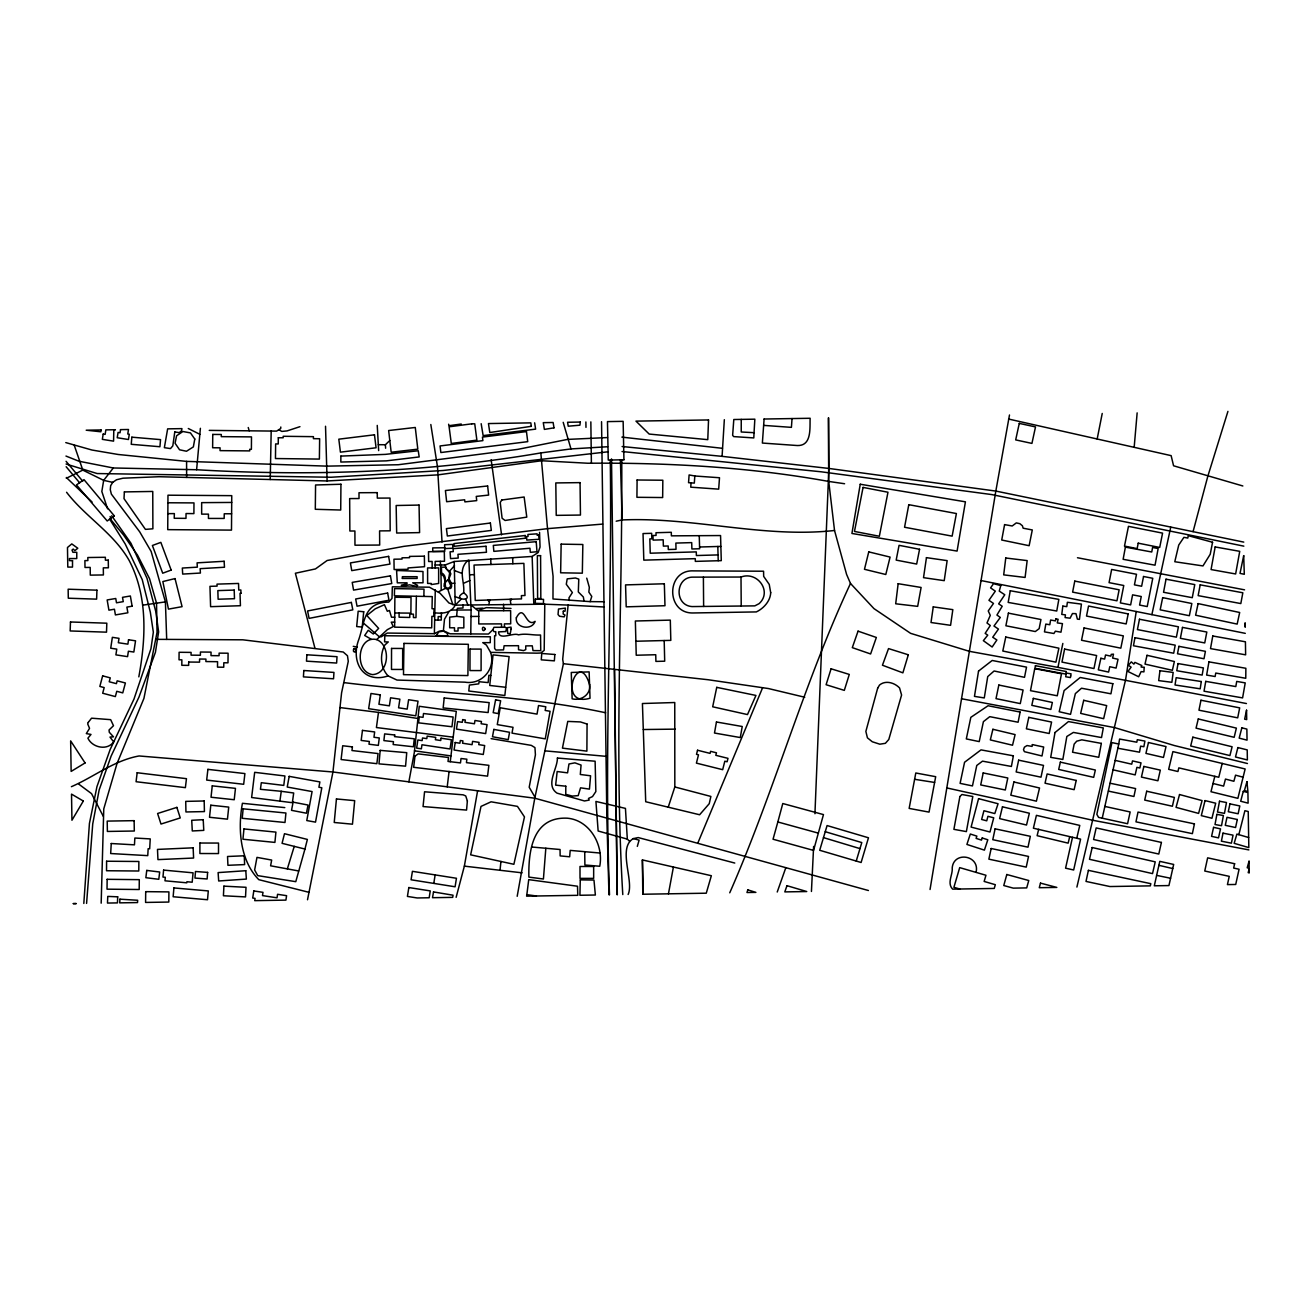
<?xml version="1.0" encoding="UTF-8"?>
<svg xmlns="http://www.w3.org/2000/svg" width="1315" height="1315" viewBox="0 0 1315 1315"><rect width="100%" height="100%" fill="white"/><g stroke="black" fill="none" stroke-linecap="round" stroke-linejoin="round"><path stroke-width="1.5" d="M307.513 899.772L332.942 771.987L341.588 692.841L348.278 661.33L347.472 655.758L343.231 652.01L242.831 639.813L166.693 639.402L165.411 601.892L151.159 551.495L139.702 531.835L111.364 494.111L110.279 489.706L110.657 485.712L112.712 482.358L116.575 479.745L123.002 478.2L159.016 476.72L327.106 480.961L325.528 426.257M399.103 613.02L410.888 613.119L411.036 597.404L394.878 597.257L394.747 612.971L399.103 613.02L399.086 617.212L409.754 617.458L409.803 614.105L413.403 614.154L413.452 617.557L415.984 617.623L416.362 596.32M388.139 675.926C362.562 684.26 350.53 661.182 358.798 639.485C364.929 621.584 363.597 602.434 388.763 602.106L392.002 598.374L392.347 586.802L429.413 587.18L439.966 593.131L448.974 603.01L455.22 605.147L544.772 604.193L544.196 650.399L540.777 653.013L536.816 653.161L490.594 652.371L486.419 645.106L482.753 642.64L490.248 642.673L490.347 636.772L384.835 635.753L384.588 641.884L388.287 641.934L384.835 645.007C379.723 654.574 380.331 667.954 388.139 675.926L396.966 680.052L464.984 682.173C482.063 685.066 495.985 668.628 490.594 652.371M394.747 612.971L394.632 627.173L431.698 627.83L431.895 616.324L433.736 616.439L433.901 612.724C442.136 613.809 451.111 613.3 455.22 605.147L454.201 561.489L532.148 556.442L538.164 552.53L540.054 547.04L539.545 532.345M674.825 786.962L674.759 702.522L642.427 703.525L645.714 801.739L699.613 814.758L709.245 803.679L710.873 796.446L674.825 786.962L668.217 807.196M231.703 502.445L231.752 495.656L167.975 495.196L167.728 529.649L231.489 530.109L231.703 502.445L201.655 502.642L201.655 514.132L208.444 514.132L208.444 518.439L224.158 518.439L224.257 513.77L231.621 513.77M510.795 603.963L510.171 599.262L475.241 600.462L474.041 565.056L523.88 563.379L524.981 595.498L521.398 595.629L521.513 598.9L510.171 599.262M492.78 629.77L493.98 627.304L505.289 627.288L506.62 628.307L505.733 631.529L498.549 631.89C498.763 641.03 513.623 632.12 518.422 634.849C526.247 633.156 532.345 635.375 540.547 635.014L540.744 650.678L533.002 650.596L532.263 645.813L525.737 645.895L525.77 649.594L523.551 650.613L518.521 649.741L518.521 645.698L504.105 645.747L503.53 649.889L495.936 650.054L494.621 648.443L494.588 635.753L495.771 635.737L495.771 631.66L493.963 631.66L492.78 629.77L488.473 634.044L450.092 633.797L443.385 630.74L444.503 619.217L448.875 611.771M468.896 560.19L471.082 609.963L470.77 633.912M435.134 567.899L435.166 561.406L444.486 561.258L444.306 551.495L428.493 551.725L428.657 561.521L432.125 561.456L432.158 567.932L438.635 567.899L438.651 583.466L431.156 584.583L431.188 583.449L427.622 583.433L427.589 567.916L432.158 567.932M608.977 894.792L606.856 818.177L601.547 421.704M280.802 426.997L280.72 428.46L276.627 431.106L271.186 431.057L270.233 479.515M423.874 596.32L424.005 589.136L394.533 588.61L394.401 595.794L432.257 596.599L432.027 608.73L434.016 608.796L433.901 612.724M435.281 589.843L434.377 633.682L387.317 633.057L381.186 636.822L379.016 636.493L363.861 623.458M434.706 620.072L441.265 620.055L441.429 612.642M438.076 620.023L438.207 616.62L441.347 616.636M813.623 846.433L811.437 891.455M814.938 813.738L828.845 468.436L828.68 417.956M531.737 847.024L545.824 848.257L543.424 879.012L528.877 877.105C528.318 850.148 533.019 816.549 567.307 818.193C589.827 820.149 603.881 845.183 599.739 866.256L584.896 865.007L584.715 851.676M1243.776 542.109L995.833 491.07L828.845 468.436L722.083 456.354L724.335 419.682M754.054 432.684L753.807 437.928L733.671 436.596L732.636 435.298L733.803 419.518L754.843 419.173L754.054 432.684L741.233 431.994L741.249 419.403M456.601 616.341L463.833 617.179L463.833 627.88L458.031 627.88L458.031 631.052L454.497 631.052L454.513 627.797L449.681 627.781L449.681 617.13L456.601 616.341L457.39 608.286L462.995 608.023L462.979 605.048M101.173 903.175L103.77 808.889L117.002 763.588L143.927 698.397L157.044 632.4L156.534 603.174L149.565 578.715L137.516 555.127L123.594 535.09L111.413 520.362L110.131 516.516M607.612 446.738L570.989 448.925L540.843 452.919L547.517 528.646L553.073 576.249L552.974 598.982L590.09 601.629L591.783 596.435L588.857 592.112L589.317 587.328L586.737 578.14M83.815 903.454L89.42 823.502L96.948 786.617L110.181 749.435L133.982 699.087L150.962 648.657L153.345 632.219L150.354 612.297L142.234 579.619L125.27 544.081L109.507 518.883M691.049 482.868L690.753 487.175L718.68 489.147L719.502 477.739L694.813 475.997L694.32 483.098L688.55 482.687L689.109 474.945L694.813 475.997M792.041 418.565L791.416 427.359L763.637 425.386M86.576 903.405L92.74 823.88L99.167 789.888L111.117 756.109L138.963 697.098L155.417 652.322L158.638 631.89L155.762 611.459L147.001 578.304L130.974 543.292L111.709 515.776M450.256 761.714L456.289 711.333L419.255 706.287L414.34 752.377L408.866 781.85M1134.171 447.33L1137.146 412.877M65.964 456.058L78.966 461.236L113.304 467.976L196.609 469.734L200.39 428.312M505.65 687.268L489.722 685.46L493.043 654.87L509.119 656.58L504.845 695.487L468.781 691L469.389 685.082L478.742 683.849L479.104 681.712L488.128 682.6L488.884 675.285L490.791 675.532M500.029 870.283L500.933 861.473L470.639 854.832L481.011 806.407L491.07 801.805L517.452 806.374L524.471 816.911L513.886 864.3L500.933 861.473M604.127 606.988L568.113 605.097L562.688 659.308L563.412 663.713L534.778 798.205L517.189 896.304M447.215 786.83L449.089 771.379M526.838 894.677L528.729 879.636L577.499 886.228L577.778 895.318L526.608 896.156L526.838 894.677L536.438 895.992M138.815 676.863C145.965 638.202 147.888 596.385 129.182 560.502C113.649 533.068 85.491 516.959 66.572 492.27M417.184 718.385L378.473 712.401L376.419 727.54L453.198 737.173M279.914 800.999L281.262 791.301L293.689 792.994L292.357 802.709L251.625 797.515L254.683 772.332L284.928 775.981L283.777 785.417L261.307 782.704L260.436 789.312L281.262 791.301M468.091 560.289C457.275 569.921 465.017 581.575 463.653 592.786C449.911 600.577 476.457 601.908 463.653 592.786M1136.226 611.524L1125.624 679.592L1076.903 887.083M433.802 883.351L435.134 874.902L456.453 878.272L455.089 886.787L411.069 879.784L412.417 871.335L435.134 874.902M930.05 889.499L995.833 491.07L1009.493 414.981M1118.753 744.027L1119.591 739.046L1136.834 742.202L1137.294 739.688L1144.905 741.085L1143.853 746.723L1140.631 746.147L1139.513 752.196L1117.865 748.251L1102.233 818.193L1098.567 817.404L1096.858 814.33L1111.931 742.597L1118.753 744.027L1117.865 748.251M456.141 897.323L464.359 866.141L477.608 790.775M668.447 893.822L673.412 867.029M914.615 779.302L915.799 772.99L935.688 776.688L929.031 812.111L909.142 808.413L914.615 779.302L934.603 782.441M1242.839 485.975L1173.572 465.789L1171.139 455.647L1097.17 438.996L1102.233 413.452M828.335 417.956L828.729 481.438L834.532 530.487L846.597 574.425L850.493 583.466L873.965 608.615L910.621 633.353L969.385 651.336L1057.95 667.379L1062.849 643.446M981.072 580.556L1151.874 614.631L1170.745 527.167M1072.498 837.343L1065.577 868.179L1073.665 869.988L1080.585 839.134L1033.393 828.203L1036.417 815.349L1079.779 825.426L1076.755 838.28M1156.641 875.363L1154.307 885.8L1168.936 885.57L1173.67 864.448L1159.797 861.358L1156.641 875.363L1170.58 878.256M1038.686 829.255L1037.124 835.683L1068.142 843.145L1069.703 836.718M1214.813 776.294L1210.984 791.729L1237.875 798.337L1245.141 768.979L1172.898 751.605L1168.657 769.324L1177.944 771.527L1178.815 767.878L1218.775 777.264L1222.227 763.357M304.949 849.046L307.381 839.43L284.484 833.71L282.067 843.326L304.949 849.046L295.776 881.675L257.724 875.626L254.633 869.988L256.967 857.38L271.663 860.059L270.594 865.796L298.604 870.957M1238.829 834.663L1244.91 810.697L1248.231 811.519L1248.823 847.6L1234.16 843.326L1236.889 834.088L1248.658 837.54M1193.083 531.605L1207.844 476.162L1227.931 411.381M777.839 821.974L782.787 803.531L823.469 814.593L813.558 850.411L773.039 839.233L777.839 821.974L818.357 833.135M584.057 601.136L583.334 596.977L578.321 591.947L578.781 579.142L575.444 577.992L567.209 578.863L566.288 584.271L572.37 592.572L568.951 597.881L569.346 600.511M637.315 846.383L639.106 840.137L633.337 838.608C617.212 847.731 634.323 881.165 628.126 894.479M823.486 837.622L819.705 850.279L861.111 862.492L868.475 837.787L827.086 825.557L823.486 837.622L859.977 848.619L856.229 861.062M859.977 848.619L861.785 842.57L825.245 831.705M287.344 868.886L294.248 846.367M777.231 892.014L785.828 867.67M729.743 892.803C774.321 791.4 803.596 683.751 850.493 583.466M697.723 843.309L762.618 687.696M448.99 578.764L444.322 583.4L444.059 586.26L446.443 588.972L450.782 588.38L451.62 586.556L451.456 583.4L448.99 578.764L450.848 573.833L449.878 571.663L446.459 569.05L445.21 564.973L435.134 564.99M510.828 600.462L511.519 599.229M488.901 604.621L489.673 599.969M449.418 571.318L454.48 565.713M113.304 467.976L103.671 480.353L101.83 491.498L107.583 508.823M376.649 639.567C391.048 645.32 389.47 673.658 372.523 674.611C353.998 671.751 357.236 635.145 376.649 639.567L387.366 629.638L393.267 626.565L391.245 622.159L394.73 622.127M455.22 605.147L461.368 598.95L454.924 596.55M378.325 444.684L385.377 444.749L389.799 440.525L388.648 430.531L415.277 427.474L417.808 449.155L391.18 452.228L389.799 440.525M511.009 608.434L486.238 607.645L477.871 610.604L470.77 604.769M438.355 591.849L445.095 588.545M71.404 786.682C94.22 776.803 113.83 760.563 139.078 755.961L332.942 771.987L534.778 798.205L868.426 890.518M66.342 478.282L82.812 470.113L103.671 480.353L112.712 482.358M299.952 426.668L287.065 430.909L281.788 431.419L278.813 429.693M463.702 583.219L469.948 580.49M633.337 838.608L638.219 837.573L734.773 863.051M445.21 564.973L454.201 561.489M616.176 521.2L622.11 519.951C693.169 516.795 763.357 538.377 834.532 530.487M482.852 608.138L476.129 608.533M165.411 601.892L143.22 605.081M196.609 469.734C311.622 476.457 427.194 472.414 540.843 452.919M461.253 424.022L448.859 425.715L448.645 424.219M314.942 648.213L295.382 573.241L315.469 568.918L327.123 560.502L403.886 546.35L547.517 528.646L602.615 524.093M607.826 451.818L443.122 470.491L331.084 477.246L97.178 473.548L66.095 464.031M327.106 480.961L437.846 474.879L541.599 460.743L587.871 463.242C668.382 462.584 749.271 467.039 828.729 481.438L844.592 483.739M434.377 633.682L439.226 631.216L443.385 630.74M451.456 583.4L454.776 583.186M607.481 437.55L567.57 439.407L517.633 449.385L398.281 464.737L326.876 466.135L186.582 461.384L118.153 454.48L91.951 450.026L65.783 442.596M444.717 548.569L452.837 548.207L452.672 544.394L444.634 544.722L444.749 551.297L432.75 551.429L432.717 547.895L444.717 547.763M469.702 574.787L474.37 574.622M718.22 560.732L718.056 554.914L696.375 555.538L696.276 551.889L650.235 553.204L649.824 538.903L651.829 538.838L651.665 533.315L643.035 533.561L643.808 560.141L695.257 558.661L695.339 561.39L721.278 560.65L720.554 535.55L671.39 535.846L671.291 532.296L655.988 532.723L656.07 535.419L652.98 535.501L653.111 540.103L663.187 539.808L663.368 546.12L668.184 545.988L668.283 549.522L676.025 549.292L675.861 543.079L691.706 542.618L691.887 548.98L699.629 548.766L699.268 536.158M699.58 547.007L720.883 546.399M635.868 641.243L670.814 640.372L670.305 620.121L635.359 621.009L636.23 655.232L655.741 654.739L655.906 661.412L664.7 661.198L664.19 640.537M643.298 729.529L675.203 729.135M167.843 513.655L174.353 513.59L174.221 518.274L185.99 518.357L186.04 513.54L193.897 513.606L193.979 502.905L167.925 502.774M451.275 610.061L471.082 609.963M471.017 616.472L478.759 616.39M741.003 577.038L693.416 577.137C675.417 576.365 673.757 605.229 692.002 606.577L754.826 605.87L759.084 603.667C772.612 591.487 757.226 570.825 741.003 577.038L741.216 606.018M155.663 639.353L166.693 639.402M590.09 601.629L604.193 601.744M394.812 617.228L391.492 617.212L389.437 610.472L387.333 611.294L384.424 604.686L375.317 608.779L366.819 615.502L378.638 628.389L373.296 633.994L368.249 630.296L364.682 635.474L371.011 639.106M209.249 430.383L271.186 431.057M568.113 605.097L544.772 604.193M545.824 848.257L560.059 849.506L560.141 855.901L569.658 856.788L570.2 850.394L600.281 853.057M544.854 750.849L606.675 756.388M622.127 446.525L722.083 456.354M622.061 451.522L821.152 471.789L991.724 494.572L1243.842 546.152M284.796 807.607L242.42 803.301C237.703 828.647 239.922 860.487 258.808 879.669L308.943 892.31M344.267 682.649C431.304 693.465 519.655 694.304 605.64 712.763M563.412 663.713L708.045 679.723L768.437 688.55L804.747 697.246M621.88 437.122L722.445 448.316M464.359 866.141L522.104 872.831M339.993 707.569L378.473 712.401M414.472 750.816L450.963 755.911M491.103 738.636L531.293 745.375L534.958 747.61L535.419 754.826L529.189 787.258L534.991 797.169M353.242 646.355L357.269 647.046M1057.95 667.379L1246.439 703.541M961.544 698.742L1114.61 727.606L1174.427 745.556L1247.442 763.522M1077.478 557.741L1244.565 589.843M1151.874 614.631L1245.289 633.353M1110.156 783.23L1135.601 788.573L1133.925 796.479L1108.479 791.137M1104.83 806.424L1130.16 811.98L1127.58 823.732L1102.233 818.193M946.816 787.932L1092.666 820.248L1248.872 849.901M1008.572 419.041L1097.17 438.996M1115.219 760.399L1131.738 764.179L1132.494 760.908L1141.025 762.864L1139.842 767.993L1136.916 767.319L1135.174 774.897L1113.098 769.834M642.41 859.928L711.349 875.724L706.27 893.197L643.232 894.233L642.41 859.928L642.788 894.233M1158.909 865.319L1172.75 868.558M1213.022 783.477L1223.608 786.123L1225.465 779.072L1233.881 781.274L1235.541 775.16L1243.102 777.198M627.321 839.118L598.144 831.014L595.925 801.443L625.447 808.396L627.321 839.118L629.441 841.14M976.042 872.371C980.25 855.26 953.704 850.838 952.224 867.851C952.931 874.837 946.718 882.99 952.619 889.137L994.239 888.447L995.323 884.699L984.146 881.445L985.954 875.264L959.703 867.621L953.901 887.313L959.753 889.006M454.448 570.562L461.828 573.34M188.292 428.509L199.847 434.312M78.834 784.184L91.557 793.652L103.326 816.418M92.066 502.018L66.325 477.493M440.328 561.324L440.985 573.422L443.763 576.43L445.226 581.559M82.73 481.208L66.062 461.318M66.145 466.726L79.623 482.819M487.947 600.018L488.736 601.349M82.812 470.113L74.281 445.358M447.79 589.186L452.87 604.736M465.526 598.933L467.91 604.933M570.989 448.925L563.198 422.329M248.239 427.523L249.209 430.81M481.159 423.693L483.147 435.61L535.616 429.134L534.63 422.805M430.827 424.515L437.517 466.989L442.037 541.994M501.59 534.909L491.169 459.806M385.377 444.749L385.624 448.234M377.241 425.403L378.654 450.601M501.541 627.271L501.541 623.885L478.775 623.951L478.742 610.785L510.631 610.67L510.68 623.852L504.401 623.869L504.45 627.271M532.148 556.442L533.791 603.832M512.653 557.692L512.866 563.74M622.11 519.951L620.401 459.905M591.388 463.291L590.846 421.885M717.809 546.481L718.056 554.914M622.784 894.562C614.105 749.698 622.554 604.769 621.748 459.839M490.742 558.924L490.906 564.497M610.275 460.184C612.379 605.064 603.93 749.879 609.503 894.792M503.546 604.21L503.678 610.686M585.882 421.967L585.98 427.375M611.508 458.902L617.31 894.66M440.985 573.422L441.215 590.008M614.598 669.697L617.113 894.66M703.394 577.121L703.624 606.445M186.582 461.384L186.631 477.427M72.522 560.65L72.506 567.094L67.788 567.077L67.476 547.5L71.783 543.917L77.799 548.24L74.873 550.623L73.196 549.062L71.996 550.097L72.95 552.3L76.78 552.316L76.763 558.563L69.448 558.546L69.448 560.634L72.522 560.65M199.913 843.03L199.896 853.517L218.504 853.567L218.52 843.063L199.913 843.03M391.541 648.427L391.492 669.434L402.637 669.466L402.686 648.459L391.541 648.427M470.014 649.084L469.981 670.568L481.093 670.584L481.126 649.1L470.014 649.084M565.795 786.206L565.762 794.309L572.189 796.085L578.189 795.641L580.556 787.833L589.449 789.115L590.583 775.784L580.31 774.486L581.066 765.067L574.918 762.848L568.968 763.982L567.57 772.858L557.165 771.527L555.653 785.137L565.795 786.206M587.065 724.039L586.885 751.144L562.442 748.136L567.768 721.409L580.425 721.935L587.065 724.039M106.597 861.226L106.531 870.744L138.782 871.007L138.864 861.489L106.597 861.226M188.686 662.037L188.67 665.374L181.815 665.308L181.864 659.834L179.021 659.801L179.103 652.289L191.086 652.404L191.07 655.149L200.39 655.248L200.422 652.026L211.041 652.125L211.008 655.626L219.079 655.708L219.112 653.128L228.087 653.21L227.988 662.826L223.797 662.776L223.747 667.231L217.501 667.165L217.567 661.692L205.896 661.56L205.913 659.094L199.584 659.029L199.551 662.152L188.686 662.037M212.751 434.427L212.636 447.757L220.065 447.823L220.049 450.634L249.718 450.897L249.718 449.286L251.395 449.303L251.494 436.892L221.282 436.646L221.298 434.492L212.751 434.427M340.881 456.091L340.832 462.042L386.396 460.858L419.189 456.93L418.236 450.749L385.295 454.382L340.881 456.091M340.947 484.249L340.716 510.023L315.304 509.283L315.567 484.988L340.947 484.249M107.14 879.308L107.025 889.17L139.193 889.515L139.291 879.653L107.14 879.308M145.702 891.652L145.587 902.435L168.797 902.057L168.912 891.899L145.702 891.652M278.32 437.731L278.238 443.96L275.64 443.928L275.46 458.54L319.381 459.083L319.644 438.733L313.397 438.651L313.43 436.662L283.185 436.284L283.169 437.78L278.32 437.731M637.101 479.991L636.92 497.3L662.661 497.547L662.826 480.238L637.101 479.991M403.952 643.397L403.491 674.661L467.893 675.565L468.337 644.301L403.952 643.397M589.58 684.671C591.109 694.386 581.148 701.207 572.14 698.807L571.269 672.475L589.136 671.883L590.024 698.216C556.459 708.226 578.337 646.684 589.58 684.671M561.143 544.131L560.634 572.798L582.331 573.176L582.841 544.509L561.143 544.131M396.571 570.463L397.294 582.841L407.058 582.824L407.009 583.761L401.256 585.257L402.291 586.161L409.573 584.83L416.822 586.474L417.644 585.356L412.696 582.808L423.019 582.792L422.986 571.515L396.571 570.463M436.317 635.474L447.807 636.148L447.347 633.403L443.582 631.167L438.865 631.825L436.317 635.474M511.091 629.129L510.253 633.715L507.721 633.452L507.245 627.699L511.042 627.124L511.091 629.129M580.277 879.866L579.915 895.268L595.366 895.022L593.969 880.047L580.277 879.866M535.386 599.098L535.254 603.322L543.407 603.601L543.539 599.377L535.386 599.098M70.468 621.979L70.172 630.953L106.515 632.17L106.811 623.195L70.468 621.979M96.932 590.172L96.62 599.147L68.298 598.21L68.15 589.202L96.932 590.172M485.334 628.702C482.227 635.129 480.764 623.211 485.334 628.702M117.692 896.814L117.462 902.895L107.485 903.06L107.764 896.403L117.692 896.814M708.538 419.945L707.782 439.654L649.183 434.065L635.967 421.129L708.538 419.945M223.912 886.146L223.418 895.762L245.527 896.912L246.02 887.296L223.912 886.146M124.366 491.909L124.004 498.632L145.439 529.386L152.885 528.794L152.754 491.448L124.366 491.909M1144.182 667.363L1143.935 671.866L1141.108 671.62L1138.675 676.765L1127.925 671.472L1131.114 667.149L1128.369 665.242L1131.294 661.889L1133.892 664.124L1134.911 662.365L1141.814 665.505L1141.075 667.034L1144.182 667.363M111.249 843.523L110.674 853.534L147.757 855.638L148.151 848.701L149.68 848.8L150.239 838.904L134.853 838.033L134.459 844.838L111.249 843.523M119.944 899.181L119.714 902.863L137.516 902.567L137.664 900.265L119.944 899.181M303.814 670.519L303.42 676.88L333.55 678.787L333.961 672.425L303.814 670.519M306.888 654.788L306.477 661.149L336.624 663.056L337.018 656.695L306.888 654.788M563.313 611.196L563.132 613.941L564.957 615.042L564.184 616.883L559.565 616.258L558.037 614.532L558.513 609.026L565.401 608.105L565.023 611.163L563.313 611.196M770.705 592.703C770.376 601.037 763.62 608.483 756.322 611.919L692.857 612.971C665.752 613.497 665.932 569.296 693.728 570.891L763.571 571.22L763.67 576.381L769.242 584.419L770.705 592.703M764.097 419.025L762.371 443.056L797.35 445.538C811.98 445.966 809.695 428.065 810.139 418.269L764.097 419.025M207.622 872.387L207.129 878.979L194.982 878.075L195.475 871.5L207.622 872.387M516.335 617.803C514.921 628.176 532.197 630.806 535.057 621.354C525.556 628.258 524.537 602.254 516.335 617.803M450.831 585.717L449.319 587.986L446.032 588.068C443.665 583.4 448.201 576.496 441.544 572.765L441.446 567.209L445.062 567.16L449.664 572.781L448.399 580.572L450.831 585.717M554.848 654.492L554.355 660.853L541.254 659.834L541.764 653.473L554.848 654.492M353.587 649.248L353.423 651.139C356.003 655.018 356.924 645.681 353.587 649.248M131.845 437.172L131.237 444.306L159.92 446.738L160.545 439.621L131.845 437.172M173.909 887.937L173.136 896.748L207.523 899.739L208.296 890.929L173.909 887.937M380.183 750.372L378.999 763.867L405.562 766.168L406.746 752.673L380.183 750.372M467.367 800.966L466.562 810.089L423.052 806.555L424.564 791.778L463.176 794.835L465.74 795.953L467.367 800.966M163.602 870.103L162.961 877.072L165.312 877.286L164.983 880.803L186.796 882.809L186.894 881.74L192.187 882.217L193.058 872.831L163.602 870.103M336.443 798.945L334.224 822.483L352.469 824.193L354.688 800.654L336.443 798.945M363.713 611.738L362.217 627.074L356.677 626.548L358.173 611.212L363.713 611.738M243.143 808.824L242.207 818.292L284.993 822.483L285.93 813.015L243.143 808.824M243.965 828.943L242.93 839.233L274.901 842.405L275.92 832.116L243.965 828.943M444.191 697.986L443.155 707.914L488.128 712.549L489.164 702.621L444.191 697.986M210.795 805.207L209.512 817.273L227.462 819.163L228.728 807.098L210.795 805.207M212.257 785.86L211.025 797.235L234.218 799.734L235.467 788.359L212.257 785.86M101.074 429.956L100.877 431.78L86.198 430.202L101.074 429.956M394.714 734.986L394.533 736.614L414.291 738.8L413.387 746.772L393.152 744.52L393.464 741.676L383.898 740.608L384.654 733.885L394.714 734.986M207.901 769.357L206.669 780.074L243.67 784.282L244.902 773.582L207.901 769.357M352.404 746.887L351.976 750.536L378.062 753.577L376.863 763.686L341.095 759.528L342.705 745.753L352.404 746.887M419.255 716.872L418.548 722.839L451.965 726.751L453.116 717.004L423.512 713.519L423.052 717.316L419.255 716.872M137.171 772.743L136.07 781.718L185.382 787.652L186.467 778.677L137.171 772.743M414.998 756.207L413.65 767.303L487.569 776.146L488.868 765.33L466.447 762.651L466.858 759.199L461.023 758.508L460.48 762.914L448.004 761.434L448.497 757.489L418.121 753.873L414.998 756.207M898.145 583.696L895.696 603.782L917.673 606.363L921.108 587.46L898.145 583.696M1005.761 558.004L1003.69 574.869L1025.092 577.449L1027.163 560.601L1005.761 558.004M146.754 870.415L145.85 877.697L158.786 879.291L159.69 872.009L146.754 870.415M362.463 730.384L361.165 740.427L369.351 741.479L368.989 744.208L378.342 745.391L379.279 737.945L373.97 737.271L374.66 731.945L362.463 730.384M1062.832 606.116L1061.764 614.401L1065.429 614.878L1065.084 617.557L1070.081 618.198L1072.465 613.546L1075.966 613.661L1077.38 619.118L1079.434 619.381L1081.423 604.111L1067.369 602.286L1066.794 606.626L1062.832 606.116M1159.961 670.732L1158.679 680.611L1171.879 682.304L1173.161 672.425L1159.961 670.732M580.326 422.049L579.899 425.189L568.228 426.208L567.57 422.263L580.326 422.049M174.78 431.961L172.807 445.9L170.49 448.579L164.359 447.675L167.646 428.854L181.93 428.624L181.618 430.712L179.251 432.635L174.78 431.961M933.255 606.872L931.004 622.521L950.581 625.315L952.833 609.65L933.255 606.872M926.45 557.642L923.525 577.663L944.219 580.655L947.145 560.634L926.45 557.642M441.051 738.208L440.722 740.509L435.364 739.704L435.725 737.386L427.178 736.121L426.8 738.619L422.526 737.978L422.131 740.608L417.874 739.967L416.625 748.104L421.359 748.827L421.967 744.767L450.026 748.975L451.423 739.77L441.051 738.208M128.541 639.764L127.884 644.153L118.334 642.723L119.008 638.334L112.367 637.331L110.723 648.213L116.772 649.133L115.901 654.87L127.571 656.629L128.393 651.237L133.834 652.043L135.544 640.816L128.541 639.764M380.331 694.895L378.917 704.265L389.372 705.843L390.588 697.788L399.892 699.186L398.577 707.799L407.173 709.114L408.603 699.744L418.022 701.174L415.787 715.804L368.644 708.686L370.978 693.482L380.331 694.895M462.699 719.601L462.288 722.313L457.604 721.606L456.437 729.102L485.662 733.589L487.06 724.647L481.126 723.743L481.471 721.491L474.962 720.489L474.452 723.776L464.951 722.313L465.313 720.012L462.699 719.601M253.795 890.945L252.71 898.03L255.061 898.392L254.716 900.643L285.914 900.118L286.588 895.679L277.564 894.299L277.021 897.816L262.49 895.597L263 892.343L253.795 890.945M1201.302 681.532L1200.184 688.813L1175.035 684.984L1176.169 677.685L1201.302 681.532M455.22 742.498L454.053 750.01L483.279 754.481L484.676 745.556L478.742 744.635L479.087 742.383L472.595 741.381L472.069 744.685L462.568 743.222L462.929 740.904L460.316 740.509L459.888 743.222L455.22 742.498M408.834 887.543L407.42 896.419L417.167 897.964L429.167 897.767L430.268 890.913L408.834 887.543M103.195 434.082L102.34 439.358L113.567 441.15L113.813 429.873L115.424 429.726L105.858 429.873L105.134 434.377L103.195 434.082M120.52 429.627L120.027 432.766L118.071 432.454L117.216 437.731L128.443 439.522L129.297 434.246L127.769 434.016L128.492 429.495L120.52 429.627M978.541 671.077L974.464 696.375L984.277 697.936L987.729 676.584L994.091 670.995L1024.516 677.324L1026.522 667.132L992.2 660.475L978.541 671.077M860.24 484.232L851.923 533.463L957.09 551.084L965.424 501.82L860.24 484.232M433.506 891.932L432.52 897.701L452.689 897.372L453.05 895.203L433.506 891.932M1070.689 675.976L1070.426 677.57L1065.692 676.765L1066.334 673.033L1071.051 673.839L1070.689 675.976M1178.01 663.565L1176.777 670.716L1202.157 675.072L1203.389 667.905L1178.01 663.565M500.21 707.766L497.267 724.598L513.031 727.31L512.012 733.129L545.265 738.866L550.081 711.284L545.166 710.445L545.807 706.78L538.525 705.53L537.03 714.111L500.21 707.766M1055.797 618.855L1055.452 620.877L1050.619 620.023L1049.781 624.74L1045.82 624.066L1044.455 631.874L1053.907 633.501L1055.386 631.2L1060.975 632.186L1062.471 623.639L1057.293 622.915L1058.115 619.283L1055.797 618.855M1055.008 732.537L1050.701 757.358L1062.849 759.445L1066.827 736.499L1073.385 732.422L1101.526 737.567L1103.301 727.918L1068.47 721.573L1055.008 732.537M1032.39 744.602L1032.078 746.41L1027.015 745.556L1024.418 747.167L1023.497 749.682L1024.401 751.67L1042.006 755.977L1043.683 747.019L1032.39 744.602M1205.74 681.367L1204.03 691.197L1242.593 697.903L1245.223 682.896L1236.725 681.417L1235.804 686.578L1205.74 681.367M1208.945 661.872L1206.628 675.072L1215.142 676.535L1215.75 673.05L1245.765 678.277L1245.864 668.283L1208.945 661.872M716.445 721.984L714.489 733.03L740.279 737.551L742.235 726.505L716.445 721.984M1010.265 590.747L1008.178 602.418L1056.75 611.031L1058.838 599.377L1010.265 590.747M1212.775 635.983L1210.507 648.607L1245.634 654.837L1245.42 641.786L1212.775 635.983M194.784 439.029L193.354 446.903L186.5 451.242L179.563 449.796L175.076 443.237L176.588 435.775L182.884 431.517L190.445 432.898L194.784 439.029M1215.159 546.941L1211.066 569.559L1235.64 573.965L1239.733 551.33L1215.159 546.941M289.185 776.36L287.229 787.044L312.082 791.564L306.773 820.56L315.518 822.138L321.813 787.751L318.904 787.241L319.874 781.932L289.185 776.36M959.884 796.578L953.901 829.338L966.377 831.606L972.804 796.495L961.89 794.507L959.884 796.578M1013.372 755.813L1011.399 766.464L982.519 761.155L976.766 765.462L972.459 785.926L960.098 783.362L964.569 762.256L981.006 749.879L1013.372 755.813M1101.329 743.386L1098.765 757.292L1072.547 752.213L1074.158 744.109L1076.689 741.2L1081.801 739.835L1101.329 743.386M1216.885 814.363L1215.011 824.521L1221.52 825.705L1223.394 815.53L1216.885 814.363M493.848 729.398L492.484 736.745L508.215 739.638L509.579 732.307L493.848 729.398M1004.594 524.603L1001.718 540.021L1029.135 545.709L1032.291 529.945L1023.152 528.203L1022.396 525.753L1019.832 523.682L1016.314 522.893L1012.221 525.984L1004.594 524.603M1125.393 547.139L1123.125 559.302L1155.047 565.187L1158.153 548.519L1152.581 547.484L1151.743 551.988L1125.393 547.139M1219.515 801.23L1217.493 812.062L1224.462 813.36L1226.484 802.528L1219.515 801.23M908.797 504.681L904.556 527.249L952.142 536.142L956.4 513.54L908.797 504.681M1134.96 637.709L1133.448 645.764L1173.687 653.21L1175.199 645.155L1134.96 637.709M1200.184 584.846L1198.146 595.629L1240.818 603.569L1242.839 592.786L1200.184 584.846M495.591 699.843L493.174 712.664L498.221 713.601L500.653 700.78L495.591 699.843M1035.431 665.702L1034.938 668.267L1065.824 674.085L1066.317 671.521L1035.431 665.702M1166.027 579.192L1163.545 592.276L1192.278 597.684L1194.776 584.6L1166.027 579.192M1178.914 646.339L1177.5 653.769L1203.998 658.749L1205.411 651.336L1178.914 646.339M1112.852 683.701L1110.928 693.81L1081.522 688.222L1075.358 693.613L1070.525 714.341L1059.2 711.727L1064.114 690.589L1080.207 677.488L1112.852 683.701M1034.724 668.678L1030.5 690.671L1057.276 695.783L1061.501 673.773L1034.724 668.678M1182.481 627.403L1180.377 638.301L1204.737 642.936L1206.825 632.038L1182.481 627.403M402.505 576.693L402.16 578.452L417.118 578.469L417.102 576.693L402.505 576.693M863.067 487.405L854.471 531.441L879.357 536.257L887.97 492.237L863.067 487.405M919.563 549.276L916.67 564.053L896.173 560.108L899.066 545.331L919.563 549.276M1143.54 576.496L1141.634 586.243L1134.434 584.863L1136.505 574.277L1111.652 569.461L1109.071 582.644L1123.766 585.504L1120.347 602.895L1130.637 604.9L1132.593 594.84L1141.256 596.517L1139.579 605.064L1147.222 606.56L1152.762 578.288L1143.54 576.496M1212.562 542.257L1210.227 554.256L1202.962 565.927L1174.788 561.735L1178.75 545.018L1183.927 537.342L1187.79 538.049L1188.3 535.682L1212.562 542.257M1245.108 623.08L1245.174 626.943L1245.108 623.08M293.113 802.15L291.519 810.336L306.428 813.212L308.039 805.043L293.113 802.15M1139.464 619.234L1137.426 629.573L1176.383 637.167L1178.421 626.811L1139.464 619.234M1008.391 613.135L1005.893 625.776L1035.3 631.545L1039.146 628.652L1040.954 619.529L1008.391 613.135M1074.782 581.098L1072.613 592.112L1116.945 600.807L1119.131 589.794L1074.782 581.098M1020.111 712.056L1018.089 722.231L989.768 716.659L983.406 721.656L979.215 741.611L966.311 738.915L970.832 717.332L988.075 705.744L1020.111 712.056M1138.215 543.177L1137.13 548.602L1124.489 546.087L1128.467 526.345L1162.575 533.134L1159.698 547.451L1138.215 543.177M1128.188 613.908L1126.166 623.935L1086.519 616.061L1088.541 606.034L1128.188 613.908M1200.957 700.238L1198.968 710.199L1237.694 717.842L1239.683 707.865L1200.957 700.238M1064.608 649.084L1061.961 662.086L1093.965 668.546L1096.628 655.544L1064.608 649.084M1084.053 627.945L1081.538 640.257L1120.824 648.163L1123.339 635.868L1084.053 627.945M1162.674 597.635L1160.175 609.831L1189.352 615.716L1191.834 603.519L1162.674 597.635M1223.016 833.151L1221.388 841.173L1231.399 843.178L1233.026 835.157L1223.016 833.151M998.841 685.049L996.014 698.643L1020.276 703.607L1023.086 690.013L998.841 685.049M983.193 772.941L980.711 784.94L1005.301 789.986L1007.8 777.987L983.193 772.941M716.741 687.351L712.681 706.796L747.495 714.571L755.944 695.438L716.741 687.351M1028.774 717.365L1026.374 728.822L1049.189 733.507L1051.573 722.067L1028.774 717.365M1243.694 555.637L1240.012 573.389L1244.302 574.277L1243.694 555.637M1194.431 823.88L1192.376 833.644L1135.963 821.842L1138.017 812.078L1194.431 823.88M1005.761 637.035L1002.803 651.024L1055.912 662.168L1058.887 648.196L1005.761 637.035M1018.648 760.169L1016.15 771.954L1041.003 777.181L1043.518 765.396L1018.648 760.169M1229.952 803.876L1228.276 811.717L1238.138 813.771L1239.815 805.947L1229.952 803.876M995.11 828.845L992.776 839.693L1028.001 847.172L1030.335 836.307L995.11 828.845M1246.554 710.215L1244.648 719.173L1246.702 719.601L1246.554 710.215M991.165 848.504L988.864 859.155L1026.226 867.111L1028.527 856.443L991.165 848.504M1088.393 870.349L1086.009 881.428L1109.909 886.54L1150.329 885.866L1150.806 883.68L1088.393 870.349M1198.113 603.601L1195.614 615.206L1237.168 624.099L1239.683 612.494L1198.113 603.601M1237.3 819.508L1235.574 827.529L1225.268 825.327L1227.01 817.305L1237.3 819.508M1019.273 423.397L1015.69 439.9L1031.93 443.402L1035.513 426.915L1019.273 423.397M1033.327 698.38L1031.815 705.35L1050.849 709.443L1052.362 702.473L1033.327 698.38M1234.621 863.725L1233.667 868.064L1239.075 869.248L1235.722 884.469L1227.437 884.601L1229.246 876.349L1204.754 871.023L1207.647 857.84L1234.621 863.725M557.396 758.032C557.626 768.798 544.969 784.973 557.018 793.142L584.485 800.966L589.202 800.079L588.495 798.452L592.506 796.578L595.843 791.581L595.12 761.221L557.396 758.032M1100.869 658.273L1098.321 669.828L1108.594 672.08L1109.778 666.705L1116.09 668.086L1118.029 659.275L1112.605 658.075L1113.493 654.147L1111.224 654.377L1110.83 656.152L1105.537 654.985L1104.633 659.094L1100.869 658.273M1213.581 827.349L1211.575 836.356L1218.512 837.885L1220.517 828.877L1213.581 827.349M1076.212 780.436L1074.141 789.674L1045.031 783.198L1047.118 773.96L1076.212 780.436M1146.696 791.236L1144.707 800.079L1172.405 806.243L1174.377 797.416L1146.696 791.236M1161.408 842.438L1158.794 854.043L1093.57 839.512L1096.168 827.924L1161.408 842.438M1147.009 655.314L1145.003 664.108L1172.372 670.288L1174.377 661.511L1147.009 655.314M1143.853 766.431L1141.436 777.083L1157.907 780.765L1160.323 770.13L1143.853 766.431M1060.367 762.125L1058.69 769.439L1093.686 777.346L1095.346 770.031L1060.367 762.125M1092.173 847.534L1089.477 859.287L1152.532 873.604L1155.227 861.851L1092.173 847.534M1083.708 700.303L1080.651 713.388L1103.647 718.697L1106.688 705.613L1083.708 700.303M1148.472 742.515L1145.924 753.396L1163.463 757.456L1166.011 746.575L1148.472 742.515M1013.914 781.981L1010.791 795.164L1036.401 801.18L1039.54 787.997L1013.914 781.981M992.891 729.283L990.327 739.918L1012.534 745.227L1015.098 734.592L992.891 729.283M1002.457 806.818L999.614 818.604L1026.522 825.031L1029.366 813.245L1002.457 806.818M1198.277 718.943L1196.042 728.148L1234.16 737.304L1236.379 728.115L1198.277 718.943M868.755 551.889L864.465 569.296L885.8 574.507L890.091 557.083L868.755 551.889M1192.853 737.173L1190.683 745.983L1229.919 755.583L1232.106 746.772L1192.853 737.173M1205.05 800.588L1201.302 815.629L1211.953 818.259L1215.701 803.218L1205.05 800.588M697.525 750.24L696.506 754.333L698.495 754.826L696.408 763.127L722.675 769.686L724.812 761.204L727.113 761.763L727.984 758.344L715.82 755.32L716.461 752.805L710.593 751.342L710.084 753.38L697.525 750.24M1237.875 747.561L1235.492 756.98L1247.376 759.955L1247.212 749.895L1237.875 747.561M1241.853 727.82L1239.174 738.126L1247.047 740.148L1246.867 729.102L1241.853 727.82M1243.283 791.351L1240.686 801.246L1248.099 803.153L1247.919 792.551L1243.283 791.351M978.574 798.665L971.095 827.086L989.981 832.017L993.729 817.815L987.927 816.303L986.743 820.823L981.631 819.475L983.932 810.73L994.798 813.574L998.069 803.744L978.574 798.665M1040.494 883.121L1039.277 887.707L1056.816 887.411L1040.494 883.121M102.652 675.861L99.841 686.43L104.181 687.581L102.685 693.235L115.358 696.588L116.772 691.296L122.755 692.89L125.402 682.995L117.166 680.825L116.41 683.652L109.227 681.762L110.263 677.866L102.652 675.861M1179.539 794.539L1176.054 807.361L1198.59 813.41L1202.074 800.605L1179.539 794.539M877.664 688.189L865.862 731.419L867.423 737.83L872.289 741.759L879.817 744.191L885.389 743.32L888.792 739.49L901.58 695.027L899.559 687.942C894.529 682.715 885.587 679.954 879.521 685.049L877.664 688.189M1006.813 874.508L1003.772 885.537L1013.273 888.135L1026.703 887.904L1028.757 880.524L1006.813 874.508M1000.764 585.619L999.252 591.093L1004.775 594.758L998.66 603.864L1002.211 606.231L996.934 615.042L1000.304 617.442L993.976 626.022L998.447 629.096L992.726 637.233L996.869 639.994L992.151 647.013L983.357 640.668L987.746 635.145L985.165 633.37L990.277 625.513L986.99 622.965L990.277 615.371L988.239 610.949L993.482 603.437L988.946 600.298L995.323 591.158L990.59 587.887L993.532 583.646L1000.764 585.619M1246.932 781.735L1244.434 790.545L1247.902 791.515L1246.932 781.735M1249.053 861.226L1247.212 867.768L1249.168 868.327L1249.053 861.226M1249.184 869.084L1248.182 872.634L1249.25 872.946L1249.184 869.084M908.32 654.788L902.879 672.853L882.447 665.226L888.529 648.591L908.32 654.788M747.808 889.861L746.969 892.523L755.878 892.375L747.808 889.861M831.08 668.793L826.099 684.721L844.312 690.375L849.293 674.431L831.08 668.793M982.223 837.967L981.516 840.121L976.125 838.395L976.864 836.126L970.322 834.022L966.903 844.444L984.409 850.131L987.812 839.775L982.223 837.967M786.962 885.685L784.808 891.899L806.736 891.537L786.962 885.685M858.054 631.151L852.301 647.638L870.612 653.966L876.349 637.463L858.054 631.151M88.286 722.362L87.678 723.891L89.552 728.346L86.313 733.606L91.014 734.428L87.908 738.159C92.247 747.676 107.304 750.931 113.649 741.857L109.983 737.074L113.485 736.827L109.277 732.241L109.046 730.006L113.485 725.716L110.674 719.667L91.557 718.187L88.286 722.362M83.322 801.032L71.947 820.231L71.52 794.112L83.322 801.032M501.738 500.029L500.242 502.511L502.1 518.241L505.091 520.477L526.789 517.124L524.143 497.004L501.738 500.029M114.306 515.875L107.205 520.987L76.467 484.906L83.996 479.646L114.306 515.875M85.064 762.947L71.142 771.412L70.648 740.887L85.064 762.947M171.164 570.069L162.715 573.209L152.392 545.495L160.841 542.372L171.164 570.069M176.868 807.377L157.603 813.492L160.989 824.045L180.254 817.93L176.868 807.377M175.026 578.584L162.846 581.559L168.452 609.124L182.078 606.659L175.026 578.584M351.352 602.418L307.595 610.965L309.074 618.379L352.815 609.848L351.352 602.418M387.629 593.032L355.675 598.999L357.039 606.199L388.993 600.232L387.629 593.032M388.632 556.377L350.415 562.919L351.746 570.628L389.963 564.069L388.632 556.377M132.125 606.199L126.881 607.103L127.867 612.79L115.408 614.927L114.438 609.223L108.915 610.16L107.156 599.952L115.753 598.489L116.493 602.796L123.265 601.645L122.509 597.339L130.366 595.991L132.125 606.199M390.44 575.855L352.223 582.397L353.554 590.106L391.771 583.548L390.44 575.855M553.993 427.852L544.377 429.397L543.276 422.657L553.122 422.493L553.993 427.852M531.326 426.307L489.805 432.536L488.457 423.562L530.8 422.871L531.326 426.307M471.789 423.841L449.105 426.8L451.292 443.467L476.885 440.13L474.731 423.792L471.789 423.841M490.38 523.025L446.41 528.614L447.347 536.01L491.333 530.405L490.38 523.025M526.46 431.583L482.441 437.09L482.884 440.624L440.065 445.949L440.854 452.541L527.726 441.659L526.46 431.583M374.479 434.805L338.81 439.177L340.421 452.163L376.074 447.774L374.479 434.805M525.211 535.501L453.905 543.605L454.201 546.3L525.523 538.213L525.211 535.501M487.635 485.975L445.423 490.528L446.64 501.722L464.655 499.782L464.885 501.886L476.72 500.62L476.26 496.413L488.638 495.081L487.635 485.975M536.208 541.681L493.322 545.413L493.848 551.363L529.961 548.24L530.323 552.316L536.98 551.741L536.208 541.681M486.024 546.284L453.05 548.634L453.264 551.593L450.075 551.823L450.552 558.612L458.212 558.07L457.949 554.305L486.451 552.267L486.024 546.284M538.772 535.189L537.194 535.304L537.095 533.841L527.923 534.449L528.055 536.438L526.559 536.536L526.789 540.087L539.051 539.298L538.772 535.189M245.79 870.711L218.109 872.601L218.684 880.984L246.365 879.077L245.79 870.711M224.125 561.275L197.086 562.853L197.332 567.16L182.325 568.047L182.686 574.08L200.406 573.044L200.143 568.672L224.487 567.242L224.125 561.275M203.217 819.689L191.727 820.281L192.286 830.965L203.776 830.373L203.217 819.689M193.141 847.83L157.488 849.408L157.948 859.616L193.601 858.038L193.141 847.83M244.261 855.786L227.544 856.492L227.922 865.303L244.623 864.596L244.261 855.786M240.957 593.262L240.02 593.295L240.431 605.722L210.597 606.675L209.956 586.342L217.09 586.112L217.024 584.123L238.541 583.449L238.755 590.057L240.859 589.991L240.957 593.262M234.201 590.09L217.846 590.599L218.109 599.229L234.481 598.703L234.201 590.09M664.338 583.778L625.562 584.896L626.203 606.84L664.979 605.722L664.338 583.778M623.935 459.757L608.253 460.086L607.464 421.605L623.146 421.342L623.935 459.757M204.187 800.983L185.727 801.377L185.941 811.963L204.417 811.585L204.187 800.983M419.058 505.075L396.16 505.502L396.67 533.035L419.584 532.608L419.058 505.075M108.274 560.141L105.397 560.19L105.364 557.281L87.826 557.527L87.875 560.568L84.9 560.601L84.998 567.472L90.193 567.406L90.291 575.132L103.408 574.951L103.31 567.85L108.389 567.784L108.274 560.141M134.13 820.659L107.205 821.102L107.386 831.442L134.311 831.014L134.13 820.659M76.122 903.586L73.311 903.619L76.122 903.586M424.367 556.179L409.54 556.393L409.557 557.692L402.028 557.807L402.045 559.072L393.958 559.204L394.122 569.527L408.045 569.329L408.028 567.932L424.531 566.699L424.367 556.179M580.047 482.621L555.801 482.934L556.229 515.365L580.457 515.053L580.047 482.621M377.257 492.632L358.995 492.731L359.028 498.533L349.659 498.582L349.856 531.013L354.902 530.997L354.968 545.199L379.69 545.051L379.591 530.898L390.177 530.816L389.98 498.056L377.306 498.122L377.257 492.632M540.58 555.637L537.358 555.653L537.605 598.457L540.827 598.44L540.58 555.637M593.657 866.486L579.997 866.486L580.014 878.371L593.657 878.371L593.657 866.486"/></g></svg>
